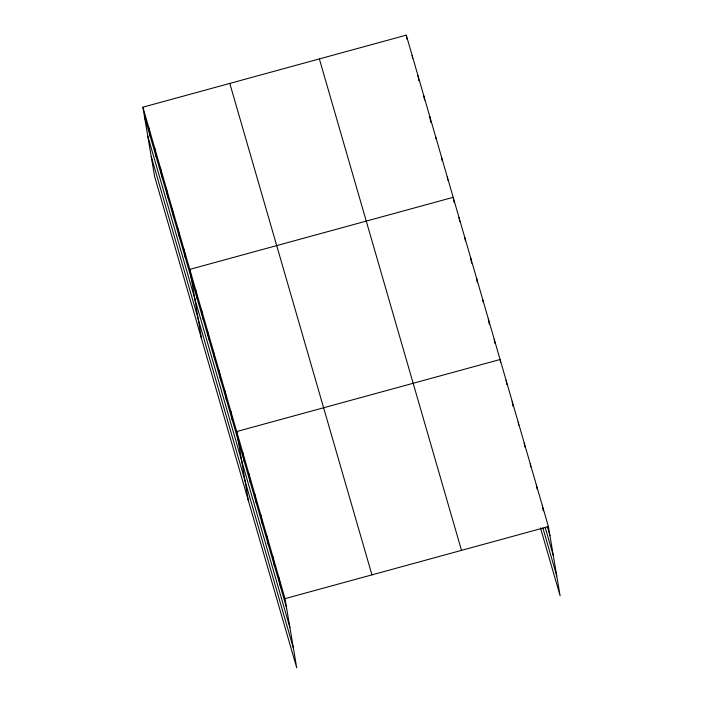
<?xml version="1.0" encoding="UTF-8"?>
<svg xmlns="http://www.w3.org/2000/svg" width="703" height="703" viewBox="0 0 703 703"><rect width="100%" height="100%" fill="white"/><g stroke="black" fill="none" stroke-linecap="round" stroke-linejoin="round"><path stroke-width="1.05" d="M142.885 107.19L285.023 598.64L296.728 667.85L154.59 176.4L142.885 107.19L406.272 35.15L548.41 526.6L560.115 595.81L540.484 527.927M285.023 598.64L548.41 526.6M547.233 526.31L549.948 535.704M545.15 527.347L553.305 555.537M542.865 527.935L556.758 575.977M319.355 58.92L461.493 550.37M229.802 83.42L371.94 574.869M144.431 116.303L286.56 607.752M147.779 136.136L289.917 627.586M151.242 156.567L293.371 648.017M542.365 505.712L543.226 510.773M536.327 484.824L537.013 488.875M530.282 463.936L530.8 466.977M524.245 443.057L524.93 447.099M518.208 422.169L518.717 425.201M512.162 401.281L513.023 406.343M506.125 380.393L506.81 384.444M500.598 362.546L500.079 359.505L236.691 431.545L248.396 500.756M494.218 339.233L494.903 343.284M488.357 318.96L489.209 324.021M482.662 299.698L483.005 301.728M476.634 278.414L477.319 282.465M470.764 258.142L471.625 263.203M464.903 237.869L465.421 240.909M459.041 217.605L459.727 221.647M454.033 202.385L453.18 197.332L189.792 269.372L201.497 338.582M447.319 177.059L447.829 180.091M441.449 156.787L442.134 160.829M435.588 136.514L435.93 138.535M429.726 116.241L430.754 122.313M423.865 95.968L424.55 100.011M418.004 75.696L418.856 80.757M412.134 55.423L412.652 58.454M406.272 35.15L406.958 39.201M278.977 577.752L280.523 586.864M272.94 556.873L274.478 565.977M266.894 535.985L268.441 545.089M260.857 515.097L262.395 524.201M254.82 494.209L256.358 503.322M248.774 473.321L250.312 482.434M242.737 452.433L244.275 461.546M230.83 411.281L232.368 420.385M224.969 391.009L226.507 400.112M219.108 370.736L220.645 379.84M213.246 350.463L214.784 359.567M207.376 330.19L208.923 339.294M201.515 309.918L203.062 319.021M195.654 289.645L197.192 298.749M183.931 249.099L185.469 258.203M178.061 228.826L179.608 237.93M172.2 208.554L173.746 217.666M166.339 188.281L167.876 197.394M160.477 168.008L162.015 177.121M154.616 147.735L156.154 156.848M148.755 127.463L150.293 136.575"/></g></svg>
